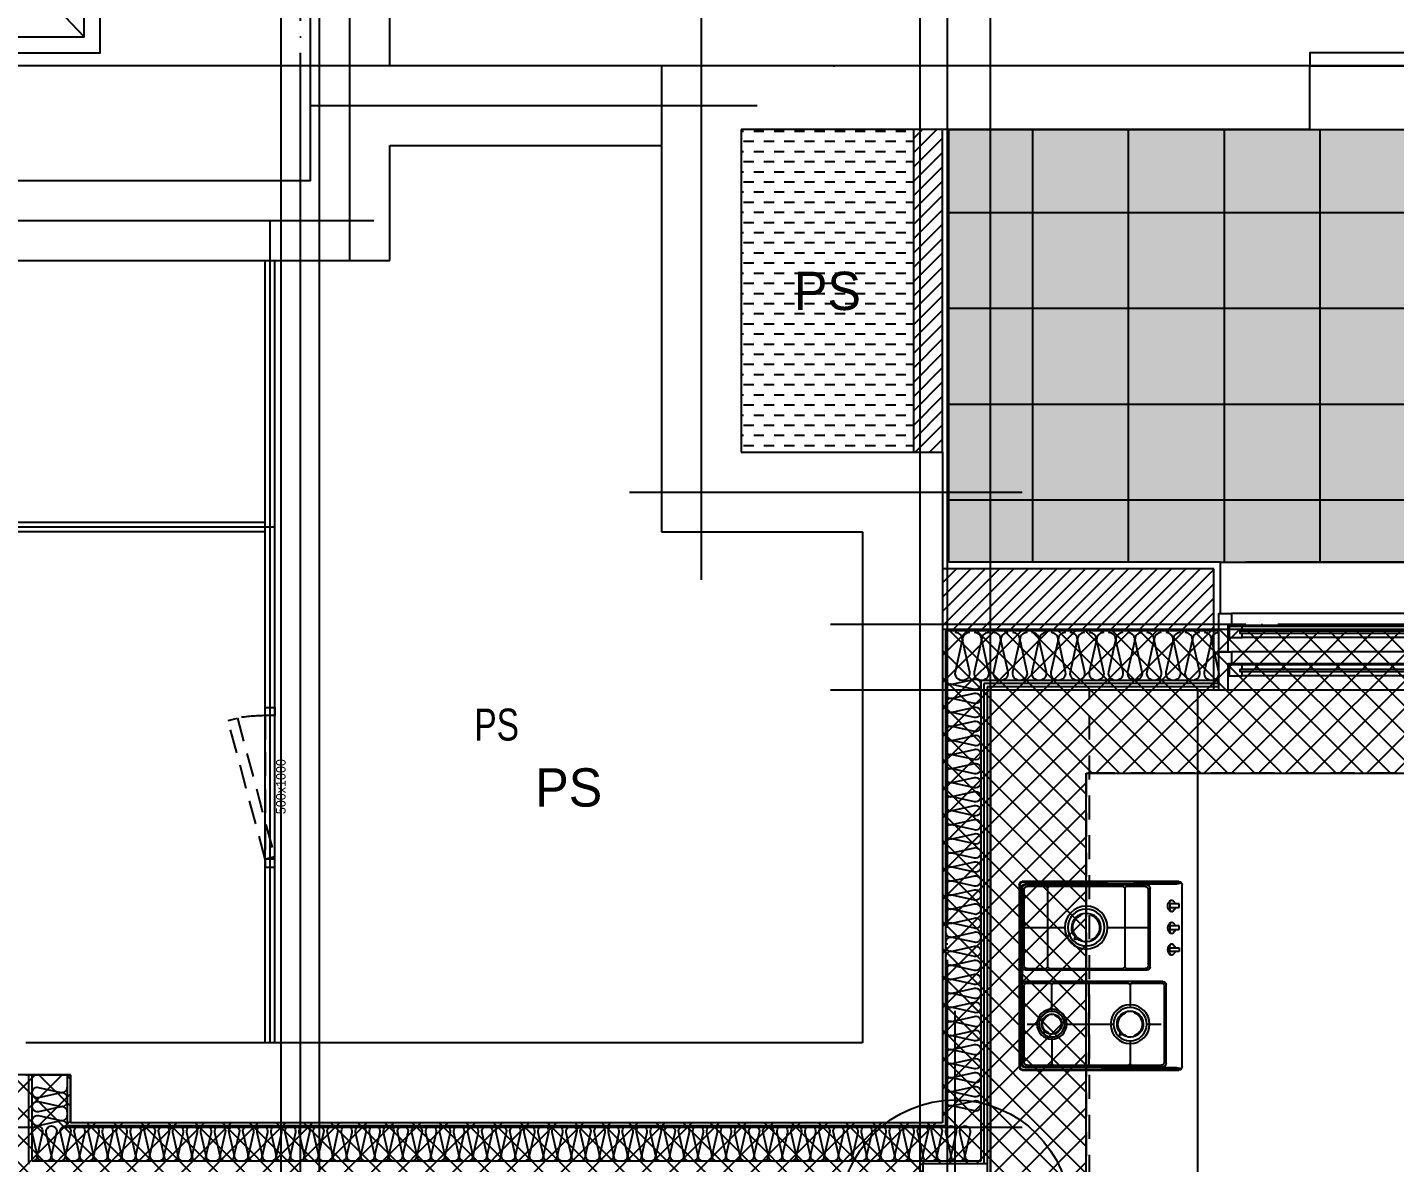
# Model space of a CAD drawing. Header units: millimetres. Extents: x -24416 to 92204, y -190080 to 23760.
# Drawn here: x 8553 to 12833, y -35075 to -31520 of the extents above; entities that cross this region are included whole.
import ezdxf
from ezdxf.enums import TextEntityAlignment as Align
from ezdxf.xclip import XClip

# ---------------------------------------------------------------- set-up
doc = ezdxf.new("R2010")
doc.units = ezdxf.units.MM
doc.header["$LTSCALE"] = 50
doc.header["$XCLIPFRAME"] = 0
for name, pattern in [('AUDIT_D_220706163347-0', [0]), ('CEN', [62, 60, -1, 0, -1]), ('HID', [2.5, 1.5, -1]), ('xr-101_102동-2F$0$HID', [2.3, 1.5, -0.8])]:
    doc.linetypes.add(name, pattern=pattern)
doc.layers.get('defpoints').update_dxf_attribs({"color": 139})
for name, color, linetype in [('A-SOL252', 252, 'Continuous'), ('A-STEEL', 4, 'Continuous'), ('A_HAT', 8, 'Continuous'), ('AA-XXXX-TEXT#LEV', 3, 'Continuous'), ('AA-단열-바닥-욕실', 30, 'Continuous'), ('ARDM', 7, 'Continuous'), ('CEN_CON', 1, 'CEN'), ('CEN_WALL', 12, 'CEN'), ('CONC', 2, 'Continuous'), ('dan1', 7, 'HID'), ('ELE3_CON', 7, 'Continuous'), ('ELE4', 4, 'Continuous'), ('ELEV-ER', 4, 'Continuous'), ('ETC', 6, 'Continuous'), ('F-FUR-설치', 6, 'Continuous'), ('FIN', 6, 'Continuous'), ('FUR', 4, 'Continuous'), ('HAT', 9, 'Continuous'), ('INS', 252, 'Continuous'), ('ROM', 7, 'AUDIT_D_220706163347-0'), ('WAL', 3, 'Continuous'), ('WAL_DRY', 7, 'Continuous'), ('WIN', 4, 'Continuous'), ('X - 단위세대$0$ETC', 6, 'Continuous'), ('xr-101_102동-2F$0$AA-DWXM-DOOR(PS점검구)', 4, 'xr-101_102동-2F$0$HID'), ('바닥타일', 8, 'Continuous'), ('실명박스', 7, 'AUDIT_D_220706163347-0')]:
    doc.layers.add(name, color=color, linetype=linetype)
for name, color, linetype, plot in [('AA-CEN', 1, 'CEN', False), ('AA-XXXX-MC', 153, 'AUDIT_D_220706163347-0', False), ('Def-PrintX', 147, 'Continuous', False), ('Defpoint', 135, 'Continuous', False), ('MC', 135, 'Continuous', False), ('xr-101_102동-2F$0$DEFPOINT', 231, 'Continuous', False)]:
    doc.layers.add(name, color=color, linetype=linetype, plot=plot)
doc.styles.add('HAUD01', font='Dotum.ttf')
doc.styles.add('HAUD02', font='Dotum.ttf', dxfattribs={"width": 0.8})
doc.styles.add('xr-101_102동-2F$0$HAUD01', font='Dotum.ttf')
doc.styles.add('맑은고딕', font='malgun.ttf', dxfattribs={"width": 0.9})

# ---------------------------------------------------------------- blocks, each defined once
blk = doc.blocks.new('ELE_17(비진입)')
at = {"layer": 'CONC', "extrusion": (0, 0, -1)}
for p, q in [((-570, -991.6), (-570, -1041.6)), ((570, -991.6), (570, -1041.6))]:
    blk.add_line(p, q, dxfattribs=at)
at = {"layer": 'defpoints'}
blk.add_lwpolyline([(-1350, 1558.4), (1350, 1558.4), (1350, -991.6), (-1350, -991.6)], close=True, dxfattribs=at)
at = {"layer": 'ELEV-ER', "color": 1, "extrusion": (0, 0, -1)}
for p, q in [((0, 1229.9), (0, -1227.1)), ((700, 1038.6), (-700, 1038.5)), ((-1150, 0), (1150, 0))]:
    blk.add_line(p, q, dxfattribs=at)
at = {"layer": 'ELEV-ER', "extrusion": (0, 0, -1)}
for p, q in [((-500, 1113.5), (500, 1113.6)), ((-500, 963.5), (-500, 1113.5)), ((500, 1113.6), (500, 963.6)), ((-550, 1013.5), (-550, 1063.5)), ((-550, 1013.5), (-550, 1063.5)), ((-475, 1063.5), (-525, 1063.5)), ((-525, 1063.5), (-525, 1013.5)), ((-475, 1063.5), (-525, 1063.5)), ((-525, 1063.5), (-525, 1013.5)), ((-475, 1013.5), (-475, 1063.5)), ((-475, 1013.5), (-475, 1063.5)), ((475, 1013.6), (475, 1063.6)), ((475, 1063.6), (525, 1063.6)), ((525, 1063.6), (525, 1013.6)), ((550, 1013.6), (550, 1063.6)), ((-525, 1013.5), (-475, 1013.5)), ((-525, 1013.5), (-475, 1013.5)), ((525, 1013.6), (475, 1013.6)), ((500, 963.6), (-500, 963.5)), ((-950, -898.6), (900, 851.4)), ((950, -898.6), (-900, 851.4)), ((-1105, 50), (-1105, -50)), ((-1005, 50), (-1005, -50)), ((1005, 50), (1005, -50)), ((1105, 50), (1105, -50)), ((-560, -818.7), (-560, -698.7)), ((-500, -698.7), (-500, -818.7)), ((500, -818.6), (500, -698.6)), ((560, -698.6), (560, -818.6)), ((-560.1, -818.6), (-500.1, -818.6)), ((-500, -818.7), (-560, -818.7)), ((560, -818.6), (500, -818.6)), ((-570, -991.6), (-545, -991.6)), ((-515, -991.6), (515, -991.6)), ((545, -991.6), (570, -991.6)), ((-570, -1041.6), (-555, -1041.6)), ((-515, -1041.6), (515, -1041.6)), ((555, -1041.6), (570, -1041.6))]:
    blk.add_line(p, q, dxfattribs=at)
for points in [[(950, 901.4), (950, -898.6), (-950, -898.6), (-950, 901.4)], [(542, -994.6), (518, -994.6), (518, -1038.6), (542, -1038.6), (542, -1026.6), (545, -1026.6), (545, -1041.6), (515, -1041.6), (515, -991.6), (545, -991.6), (545, -1006.6), (542, -1006.6)], [(-542, -994.6), (-518, -994.6), (-518, -1038.6), (-542, -1038.6), (-542, -1026.6), (-545, -1026.6), (-545, -1041.6), (-515, -1041.6), (-515, -991.6), (-545, -991.6), (-545, -1006.6), (-542, -1006.6)]]:
    blk.add_lwpolyline(points, close=True, dxfattribs=at)
blk.add_lwpolyline([(-500, -698.6), (-900, -698.6), (-900, 851.4), (900, 851.4), (900, -698.6), (500, -698.7)], dxfattribs=at)
at = {"layer": 'ELEV-ER'}
for points in [[(-550, -875.7), (550, -875.7), (550, -835.7), (-550, -835.7)], [(-550, -960.7), (550, -960.7), (550, -920.7), (-550, -920.7)], [(-555, -1041.6), (-545, -1041.6), (-545, -1031.6), (-555, -1031.6)], [(555, -1041.6), (545, -1041.6), (545, -1031.6), (555, -1031.6)]]:
    blk.add_lwpolyline(points, close=True, dxfattribs=at)
at = {"layer": 'defpoints', "extrusion": (0, 0, -1), "style": '맑은고딕', "text_generation_flag": 2, "width": 0.6}
blk.add_text('ELEV-18인승', height=150, dxfattribs=at).set_placement((0, 801.3), align=Align.TOP_CENTER)
blk = doc.blocks.new('A$C38A1636F')
at = {"layer": 'xr-101_102동-2F$0$AA-DWXM-DOOR(PS점검구)'}
for p, q in [((225, 0), (-225, 0)), ((-225, -30), (225, -30))]:
    blk.add_line(p, q, dxfattribs=at)
for points in [[(-250, 0), (-225, 0), (-225, -30), (-250, -30)], [(250, 0), (225, 0), (225, -30), (250, -30)], [(-209.7, -146.5), (-217.4, -117.5), (217.2, -1), (225, -30)]]:
    blk.add_lwpolyline(points, close=True, dxfattribs=at)
blk.add_arc((385.2, -21.3), 610.2, 180.8182, 189.0705, dxfattribs=at)
at = {"layer": 'xr-101_102동-2F$0$DEFPOINT', "style": 'xr-101_102동-2F$0$HAUD01'}
blk.add_text('500x1000', height=30, rotation=180, dxfattribs=at).set_placement((-2.5, 18.6), align=Align.MIDDLE_CENTER)
blk = doc.blocks.new('CO-101-MF', base_point=(132164.9, -37223.7))
at = {"layer": 'A-STEEL'}
for p, q in [((143744.9, -13643.7), (141294.9, -13643.7)), ((143744.9, -13673.7), (141294.9, -13673.7)), ((142114.9, -13673.7), (142114.9, -16303.7)), ((142144.9, -13673.7), (142144.9, -16333.7))]:
    blk.add_line(p, q, dxfattribs=at)
at = {"layer": 'CEN_CON'}
for p, q in [((140809.9, -13533.7), (140809.9, -12133.7)), ((141169.9, -16333.7), (141169.9, -13283.7)), ((141294.9, -13408.7), (138094.9, -13408.7)), ((142129.9, -13643.7), (142129.9, -16333.7)), ((143744.9, -13658.7), (141169.9, -13658.7))]:
    blk.add_line(p, q, dxfattribs=at)
at = {"layer": 'CONC', "color": 2}
for p, q in [((140684.9, -12433.7), (140684.9, -13283.7)), ((140934.9, -13283.7), (140934.9, -12433.7)), ((140684.9, -13283.7), (138094.9, -13283.7)), ((141294.9, -13283.7), (140934.9, -13283.7)), ((141294.9, -16333.7), (141294.9, -13283.7)), ((138344.9, -13533.7), (141044.9, -13533.7)), ((141044.9, -13533.7), (141044.9, -16083.7))]:
    blk.add_line(p, q, dxfattribs=at)
blk.add_blockref('ELE_17(비진입)', (139694.9, -15092.1))
at = {"layer": 'AA-XXXX-TEXT#LEV'}
blk.add_blockref('A$C38A1636F', (142944.9, -13643.7), dxfattribs=at)
at = {"layer": 'Def-PrintX', "style": 'HAUD02', "width": 0.8}
blk.add_text('PS', height=100, rotation=90, dxfattribs=at).set_placement((142798.1, -13019.1))
blk = doc.blocks.new('WIN_이중창_1500')
at = {"layer": 'Defpoint'}
for p, q in [((-15, 240), (-15, 0)), ((1485, 240), (1485, 0))]:
    blk.add_line(p, q, dxfattribs=at)
at = {"layer": 'WIN'}
blk.add_line((735, -100), (735, 340), dxfattribs=at)
at = {"layer": 'WIN', "color": 8}
for p, q in [((1442, 240), (28, 240)), ((1397, 237), (755, 237)), ((715, 196), (73, 196)), ((1397, 202), (755, 202)), ((1430, 158), (40, 158)), ((715, 161), (73, 161)), ((1430, 120), (40, 120)), ((1397, 117), (755, 117)), ((715, 76), (73, 76)), ((1397, 82), (755, 82)), ((1430, 38), (40, 38)), ((1430, 0), (40, 0)), ((715, 41), (73, 41))]:
    blk.add_line(p, q, dxfattribs=at)
at = {"layer": 'WIN'}
for points in [[(40, 158), (28, 158), (28, 240), (0, 240), (0, 120), (40, 120), (40, 158)], [(755, 216.5), (755, 202), (715, 202), (715, 237), (755, 237), (755, 222.5)], [(1404, 222.5), (1404, 216.5), (748, 216.5), (748, 222.5), (1404, 222.5)], [(1397, 216.5), (1397, 202), (1437, 202), (1437, 237), (1397, 237), (1397, 222.5)], [(1430, 158), (1442, 158), (1442, 240), (1470, 240), (1470, 120), (1430, 120), (1430, 158)], [(73, 175.5), (73, 161), (33, 161), (33, 196), (73, 196), (73, 181.5)], [(722, 181.5), (722, 175.5), (66, 175.5), (66, 181.5), (722, 181.5)], [(715, 175.5), (715, 161), (755, 161), (755, 196), (715, 196), (715, 181.5)], [(40, 38), (28, 38), (28, 120), (0, 120), (0, 0), (40, 0), (40, 38)], [(755, 96.5), (755, 82), (715, 82), (715, 117), (755, 117), (755, 102.5)], [(1404, 102.5), (1404, 96.5), (748, 96.5), (748, 102.5), (1404, 102.5)], [(1397, 96.5), (1397, 82), (1437, 82), (1437, 117), (1397, 117), (1397, 102.5)], [(1430, 38), (1442, 38), (1442, 120), (1470, 120), (1470, 0), (1430, 0), (1430, 38)], [(73, 55.5), (73, 41), (33, 41), (33, 76), (73, 76), (73, 61.5)], [(722, 61.5), (722, 55.5), (66, 55.5), (66, 61.5), (722, 61.5)], [(715, 55.5), (715, 41), (755, 41), (755, 76), (715, 76), (715, 61.5)]]:
    blk.add_lwpolyline(points, dxfattribs=at)
blk = doc.blocks.new('insul1')
blk.add_lwpolyline([(0, 0, 0.480617), (0.146, 0.183), (0.004, 0.817, -1.249969), (0.296, 0.817), (0.154, 0.183, 0.480617), (0.3, 0, 0.480617)], format="xyb")
blk = doc.blocks.new('쿡탑')
at = {"layer": 'FUR'}
for p, q in [((460721, 189595.4), (461291, 189595.4)), ((460711, 189095.4), (460711, 189585.4)), ((460712, 189582.4), (460712, 189318.9)), ((460719, 189103.9), (460719, 189577.4)), ((460721, 189195.4), (460721, 189575.4)), ((460722, 189592.4), (461290, 189592.4)), ((460726, 189267.1), (460726, 189570.4)), ((460729, 189587.4), (461283, 189587.4)), ((460731, 189585.4), (461281, 189585.4)), ((460736, 189580.4), (460973.5, 189580.4)), ((460854.8, 189580.4), (460854.8, 189452.6)), ((460983.5, 189570.4), (460983.5, 189508.6)), ((460988.5, 189195.4), (460988.5, 189575.4)), ((461023.5, 189145.4), (461023.5, 189575.4)), ((461028.5, 189570.4), (461028.5, 189495.4)), ((461038.5, 189580.4), (461276, 189580.4)), ((461157.3, 189570.4), (461157.3, 189532.9)), ((461286, 189570.4), (461286, 189150.4)), ((461291, 189575.4), (461291, 189145.4)), ((461293, 189577.4), (461293, 189103.9)), ((461300, 189582.4), (461300, 189338.9)), ((461301, 189585.4), (461301, 189095.4)), ((460728, 189508.6), (460726, 189508.6)), ((460981.6, 189508.6), (460983.5, 189508.6)), ((460728, 189503.6), (460726, 189503.6)), ((460730.3, 189506.1), (460979.2, 189506.1)), ((460981.6, 189503.6), (460983.5, 189503.6)), ((460983.5, 189503.6), (460983.5, 189267.1)), ((461030.5, 189495.4), (461028.5, 189495.4)), ((461028.5, 189490.4), (461028.5, 189250.4)), ((461030.5, 189490.4), (461028.5, 189490.4)), ((461117.2, 189492.9), (461032.9, 189492.9)), ((461197.3, 189492.9), (461281.7, 189492.9)), ((461284.1, 189495.4), (461286, 189495.4)), ((461284.1, 189490.4), (461286, 189490.4)), ((461157.3, 189452.8), (461157.3, 189300.1)), ((460726, 189385.4), (460787.6, 189385.4)), ((460922, 189385.4), (460983.5, 189385.4)), ((461286, 189376.5), (461028.5, 189376.5)), ((461298, 189156.9), (461300, 189338.9)), ((460714, 189156.9), (460712, 189318.9)), ((460854.8, 189318.1), (460854.8, 189190.4)), ((460728, 189267.1), (460726, 189267.1)), ((460726, 189200.4), (460726, 189262.1)), ((460728, 189262.1), (460726, 189262.1)), ((460730.3, 189264.6), (460979.2, 189264.6)), ((460981.6, 189267.1), (460983.5, 189267.1)), ((460981.6, 189262.1), (460983.5, 189262.1)), ((460983.5, 189262.1), (460983.5, 189200.4)), ((461030.5, 189250.4), (461028.5, 189250.4)), ((461284.1, 189250.4), (461286, 189250.4)), ((461028.5, 189245.4), (461028.5, 189150.4)), ((461030.5, 189245.4), (461028.5, 189245.4)), ((461032.8, 189247.9), (461105, 189247.9)), ((461209.6, 189247.9), (461281.7, 189247.9)), ((461284.1, 189245.4), (461286, 189245.4)), ((460978.5, 189185.4), (460731, 189185.4)), ((460973.5, 189190.4), (460736, 189190.4)), ((461157.3, 189195.6), (461157.3, 189150.4)), ((460714, 189156.9), (460714, 189095.4)), ((460780.9, 189123.2), (460792.2, 189123.2)), ((460780.9, 189094.2), (460780.9, 189123.2)), ((460780.9, 189123.2), (460792.2, 189123.2)), ((460780.9, 189094.2), (460780.9, 189123.2)), ((460792.2, 189123.2), (460792.2, 189094.2)), ((460792.2, 189123.2), (460792.2, 189094.2)), ((460849.9, 189123.1), (460861.2, 189123.1)), ((460849.9, 189094.2), (460849.9, 189123.1)), ((460849.9, 189123.1), (460861.2, 189123.1)), ((460849.9, 189094.2), (460849.9, 189123.1)), ((460849.9, 189123.1), (460861.2, 189123.1)), ((460849.9, 189094.2), (460849.9, 189123.1)), ((460849.9, 189123.1), (460861.2, 189123.1)), ((460849.9, 189094.2), (460849.9, 189123.1)), ((460849.9, 189123.1), (460861.2, 189123.1)), ((460849.9, 189094.2), (460849.9, 189123.1)), ((460849.9, 189123.1), (460861.2, 189123.1)), ((460849.9, 189094.2), (460849.9, 189123.1)), ((460849.9, 189123.1), (460861.2, 189123.1)), ((460849.9, 189094.2), (460849.9, 189123.1)), ((460849.9, 189123.1), (460861.2, 189123.1)), ((460849.9, 189094.2), (460849.9, 189123.1)), ((460861.2, 189123.1), (460861.2, 189094.2)), ((460861.2, 189123.1), (460861.2, 189094.2)), ((460861.2, 189123.1), (460861.2, 189094.2)), ((460861.2, 189123.1), (460861.2, 189094.2)), ((460861.2, 189123.1), (460861.2, 189094.2)), ((460861.2, 189123.1), (460861.2, 189094.2)), ((460861.2, 189123.1), (460861.2, 189094.2)), ((460861.2, 189123.1), (460861.2, 189094.2)), ((460929.7, 189123.1), (460918.4, 189123.1)), ((460918.4, 189123.1), (460918.4, 189094.2)), ((460929.7, 189123.1), (460918.4, 189123.1)), ((460918.4, 189123.1), (460918.4, 189094.2)), ((460929.7, 189123.1), (460918.4, 189123.1)), ((460918.4, 189123.1), (460918.4, 189094.2)), ((460929.7, 189123.1), (460918.4, 189123.1)), ((460918.4, 189123.1), (460918.4, 189094.2)), ((460929.7, 189123.1), (460918.4, 189123.1)), ((460918.4, 189123.1), (460918.4, 189094.2)), ((460929.7, 189123.1), (460918.4, 189123.1)), ((460918.4, 189123.1), (460918.4, 189094.2)), ((460929.7, 189123.1), (460918.4, 189123.1)), ((460918.4, 189123.1), (460918.4, 189094.2)), ((460929.7, 189123.1), (460918.4, 189123.1)), ((460918.4, 189123.1), (460918.4, 189094.2)), ((460929.7, 189094.2), (460929.7, 189123.1)), ((460929.7, 189094.2), (460929.7, 189123.1)), ((460929.7, 189094.2), (460929.7, 189123.1)), ((460929.7, 189094.2), (460929.7, 189123.1)), ((460929.7, 189094.2), (460929.7, 189123.1)), ((460929.7, 189094.2), (460929.7, 189123.1)), ((460929.7, 189094.2), (460929.7, 189123.1)), ((460929.7, 189094.2), (460929.7, 189123.1)), ((461281, 189135.4), (461033.5, 189135.4)), ((461276, 189140.4), (461038.5, 189140.4)), ((461298, 189156.9), (461298, 189095.4)), ((461291, 189085.4), (460721, 189085.4)), ((460770.5, 189113.9), (460780.7, 189104.7)), ((460770.5, 189113.9), (460780.7, 189104.7)), ((460792.2, 189094.2), (460780.9, 189094.2)), ((460792.2, 189094.2), (460780.9, 189094.2)), ((460803.4, 189113.7), (460792.2, 189104.5)), ((460803.4, 189113.7), (460792.2, 189104.5)), ((460839.4, 189113.9), (460849.6, 189104.7)), ((460839.4, 189113.9), (460849.6, 189104.7)), ((460839.4, 189113.9), (460849.6, 189104.7)), ((460839.4, 189113.9), (460849.6, 189104.7)), ((460839.4, 189113.9), (460849.6, 189104.7)), ((460839.4, 189113.9), (460849.6, 189104.7)), ((460839.4, 189113.9), (460849.6, 189104.7)), ((460839.4, 189113.9), (460849.6, 189104.7)), ((460861.2, 189094.2), (460849.9, 189094.2)), ((460861.2, 189094.2), (460849.9, 189094.2)), ((460861.2, 189094.2), (460849.9, 189094.2)), ((460861.2, 189094.2), (460849.9, 189094.2)), ((460861.2, 189094.2), (460849.9, 189094.2)), ((460861.2, 189094.2), (460849.9, 189094.2)), ((460861.2, 189094.2), (460849.9, 189094.2)), ((460861.2, 189094.2), (460849.9, 189094.2)), ((460872.3, 189113.7), (460861.1, 189104.5)), ((460872.3, 189113.7), (460861.1, 189104.5)), ((460872.3, 189113.7), (460861.1, 189104.5)), ((460872.3, 189113.7), (460861.1, 189104.5)), ((460872.3, 189113.7), (460861.1, 189104.5)), ((460872.3, 189113.7), (460861.1, 189104.5)), ((460872.3, 189113.7), (460861.1, 189104.5)), ((460872.3, 189113.7), (460861.1, 189104.5)), ((460907.3, 189113.7), (460918.4, 189104.5)), ((460907.3, 189113.7), (460918.4, 189104.5)), ((460907.3, 189113.7), (460918.4, 189104.5)), ((460907.3, 189113.7), (460918.4, 189104.5)), ((460907.3, 189113.7), (460918.4, 189104.5)), ((460907.3, 189113.7), (460918.4, 189104.5)), ((460907.3, 189113.7), (460918.4, 189104.5)), ((460907.3, 189113.7), (460918.4, 189104.5)), ((460918.4, 189094.2), (460929.7, 189094.2)), ((460918.4, 189094.2), (460929.7, 189094.2)), ((460918.4, 189094.2), (460929.7, 189094.2)), ((460918.4, 189094.2), (460929.7, 189094.2)), ((460918.4, 189094.2), (460929.7, 189094.2)), ((460918.4, 189094.2), (460929.7, 189094.2)), ((460918.4, 189094.2), (460929.7, 189094.2)), ((460918.4, 189094.2), (460929.7, 189094.2)), ((460940.2, 189113.9), (460930, 189104.7)), ((460940.2, 189113.9), (460930, 189104.7)), ((460940.2, 189113.9), (460930, 189104.7)), ((460940.2, 189113.9), (460930, 189104.7)), ((460940.2, 189113.9), (460930, 189104.7)), ((460940.2, 189113.9), (460930, 189104.7)), ((460940.2, 189113.9), (460930, 189104.7)), ((460940.2, 189113.9), (460930, 189104.7))]:
    blk.add_line(p, q, dxfattribs=at)
for centre, radius in [((461157.3, 189492.9), 46.7), ((461157.3, 189492.9), 40), ((460854.8, 189385.4), 67.2), ((460854.8, 189385.4), 57.7), ((461157.3, 189247.9), 60.9), ((461157.3, 189247.9), 52.3)]:
    blk.add_circle(centre, radius, dxfattribs=at)
for centre, radius, start, end in [((460721, 189585.4), 10, 90, 180), ((461291, 189585.4), 10, 0, 90), ((460722, 189582.4), 10, 90, 180), ((460729, 189577.4), 10, 90, 180), ((460731, 189575.4), 10, 90, 180), ((460736, 189570.4), 10, 90, 180), ((460973.5, 189570.4), 10, 0, 90), ((460978.5, 189575.4), 10, 0, 90), ((461033.5, 189575.4), 10, 90, 180), ((461038.5, 189570.4), 10, 90, 180), ((461276, 189570.4), 10, 0, 90), ((461281, 189575.4), 10, 0, 90), ((461283, 189577.4), 10, 0, 90), ((461290, 189582.4), 10, 0, 90), ((460727.8, 189506.1), 2.51, 274.2415, 85.7585), ((460981.7, 189506.1), 2.51, 94.2415, 265.7585), ((461157.3, 189492.9), 31.4, 46.3378, 40.7194), ((461157.3, 189492.9), 29.2, 21.5687, 157.2181), ((461030.3, 189492.9), 2.51, 274.2415, 85.7585), ((461156.1, 189435.2), 55.6, 120.4999, 120.9395), ((461157.9, 189550.4), 55.6, 237.2301, 237.6615), ((461128.7, 189481.7), 1.53, 21.2578, 120.4999), ((461129, 189504.7), 1.53, 237.6615, 337.2181), ((461157.3, 189492.9), 29.2, 201.2578, 336.4054), ((461185.4, 189480.6), 1.53, 57.1633, 156.4054), ((461185.8, 189504.1), 1.53, 201.5687, 301.1252), ((461156.1, 189435.2), 55.6, 56.7238, 57.1633), ((461157.9, 189550.4), 55.6, 301.1252, 301.5566), ((461284.2, 189492.9), 2.51, 94.2415, 265.7585), ((460854.8, 189385.4), 45.2, 46.3378, 40.7194), ((460854.8, 189385.4), 42, 21.5687, 157.2181), ((460855.7, 189468.2), 80, 237.2301, 237.6615), ((460814, 189402.5), 2.21, 237.6615, 337.2181), ((460895.9, 189401.6), 2.21, 201.5687, 301.1252), ((460855.7, 189468.2), 80, 301.1252, 301.5566), ((460853.1, 189302.3), 80, 120.4999, 120.9395), ((460813.6, 189369.3), 2.21, 21.2578, 120.4999), ((460854.8, 189385.4), 42, 201.2578, 336.4054), ((460895.3, 189367.7), 2.21, 57.1633, 156.4054), ((460853.1, 189302.3), 80, 56.7238, 57.1633), ((460727.8, 189264.6), 2.51, 274.2415, 85.7585), ((460981.7, 189264.6), 2.51, 94.2415, 265.7585), ((461030.3, 189247.9), 2.51, 274.2415, 85.7585), ((461157.3, 189247.9), 41, 46.3378, 40.7194), ((461158.1, 189323), 72.6, 237.2301, 237.6615), ((461120.3, 189263.4), 2, 237.6615, 337.2181), ((461157.3, 189247.9), 38.1, 21.5687, 157.2181), ((461194.5, 189262.6), 2, 201.5687, 301.1252), ((461158.1, 189323), 72.6, 301.1252, 301.5566), ((461284.2, 189247.9), 2.51, 94.2415, 265.7585), ((461155.7, 189172.5), 72.6, 120.4999, 120.9395), ((461119.9, 189233.3), 2, 21.2578, 120.4999), ((461157.3, 189247.9), 38.1, 201.2578, 336.4054), ((461194, 189231.8), 2, 57.1633, 156.4054), ((461155.7, 189172.5), 72.6, 56.7238, 57.1633), ((460731, 189195.4), 10, 180, 270), ((460736, 189200.4), 10, 180, 270), ((460973.5, 189200.4), 10, 270, 0), ((460978.5, 189195.4), 10, 270, 0), ((460776.4, 189115.1), 8.47, 57.3013, 148.1768), ((460776.4, 189115.1), 8.47, 57.3013, 148.1768), ((460787, 189109.6), 20.4, 31.2565, 148.5357), ((460787, 189109.6), 20.4, 31.2565, 148.5357), ((460796.9, 189113.5), 9.86, 34.7229, 117.6077), ((460796.9, 189113.5), 9.86, 34.7229, 117.6077), ((460845.3, 189115), 8.47, 57.3013, 148.1768), ((460845.3, 189115), 8.47, 57.3013, 148.1768), ((460845.3, 189115), 8.47, 57.3013, 148.1768), ((460845.3, 189115), 8.47, 57.3013, 148.1768), ((460845.3, 189115), 8.47, 57.3013, 148.1768), ((460845.3, 189115), 8.47, 57.3013, 148.1768), ((460845.3, 189115), 8.47, 57.3013, 148.1768), ((460845.3, 189115), 8.47, 57.3013, 148.1768), ((460855.9, 189109.5), 20.4, 31.2565, 148.5357), ((460855.9, 189109.5), 20.4, 31.2565, 148.5357), ((460855.9, 189109.5), 20.4, 31.2565, 148.5357), ((460855.9, 189109.5), 20.4, 31.2565, 148.5357), ((460855.9, 189109.5), 20.4, 31.2565, 148.5357), ((460855.9, 189109.5), 20.4, 31.2565, 148.5357), ((460855.9, 189109.5), 20.4, 31.2565, 148.5357), ((460855.9, 189109.5), 20.4, 31.2565, 148.5357), ((460865.8, 189113.4), 9.86, 34.7229, 117.6077), ((460865.8, 189113.4), 9.86, 34.7229, 117.6077), ((460865.8, 189113.4), 9.86, 34.7229, 117.6077), ((460865.8, 189113.4), 9.86, 34.7229, 117.6077), ((460865.8, 189113.4), 9.86, 34.7229, 117.6077), ((460865.8, 189113.4), 9.86, 34.7229, 117.6077), ((460865.8, 189113.4), 9.86, 34.7229, 117.6077), ((460865.8, 189113.4), 9.86, 34.7229, 117.6077), ((460913.8, 189113.4), 9.86, 62.3923, 145.2771), ((460913.8, 189113.4), 9.86, 62.3923, 145.2771), ((460913.8, 189113.4), 9.86, 62.3923, 145.2771), ((460913.8, 189113.4), 9.86, 62.3923, 145.2771), ((460913.8, 189113.4), 9.86, 62.3923, 145.2771), ((460913.8, 189113.4), 9.86, 62.3923, 145.2771), ((460913.8, 189113.4), 9.86, 62.3923, 145.2771), ((460913.8, 189113.4), 9.86, 62.3923, 145.2771), ((460923.6, 189109.5), 20.4, 31.4643, 148.7435), ((460923.6, 189109.5), 20.4, 31.4643, 148.7435), ((460923.6, 189109.5), 20.4, 31.4643, 148.7435), ((460923.6, 189109.5), 20.4, 31.4643, 148.7435), ((460923.6, 189109.5), 20.4, 31.4643, 148.7435), ((460923.6, 189109.5), 20.4, 31.4643, 148.7435), ((460923.6, 189109.5), 20.4, 31.4643, 148.7435), ((460923.6, 189109.5), 20.4, 31.4643, 148.7435), ((460934.2, 189115), 8.47, 31.8232, 122.6987), ((460934.2, 189115), 8.47, 31.8232, 122.6987), ((460934.2, 189115), 8.47, 31.8232, 122.6987), ((460934.2, 189115), 8.47, 31.8232, 122.6987), ((460934.2, 189115), 8.47, 31.8232, 122.6987), ((460934.2, 189115), 8.47, 31.8232, 122.6987), ((460934.2, 189115), 8.47, 31.8232, 122.6987), ((460934.2, 189115), 8.47, 31.8232, 122.6987), ((461033.5, 189145.4), 10, 180, 270), ((461038.5, 189150.4), 10, 180, 270), ((461276, 189150.4), 10, 270, 0), ((461281, 189145.4), 10, 270, 0), ((460721, 189095.4), 10, 180, 270), ((460708.5, 189096.9), 5.72, 302.473, 344.4523), ((460658.6, 189105.8), 60.4, 341.5721, 1.816), ((460773.8, 189117.6), 5, 148.5357, 228.0471), ((460773.8, 189117.6), 5, 148.5357, 228.0471), ((460800.2, 189117.6), 5, 309.4595, 31.2565), ((460800.2, 189117.6), 5, 309.4595, 31.2565), ((460842.8, 189117.6), 5, 148.5357, 228.0471), ((460842.8, 189117.6), 5, 148.5357, 228.0471), ((460842.8, 189117.6), 5, 148.5357, 228.0471), ((460842.8, 189117.6), 5, 148.5357, 228.0471), ((460842.8, 189117.6), 5, 148.5357, 228.0471), ((460842.8, 189117.6), 5, 148.5357, 228.0471), ((460842.8, 189117.6), 5, 148.5357, 228.0471), ((460842.8, 189117.6), 5, 148.5357, 228.0471), ((460869.1, 189117.5), 5, 309.4595, 31.2565), ((460869.1, 189117.5), 5, 309.4595, 31.2565), ((460869.1, 189117.5), 5, 309.4595, 31.2565), ((460869.1, 189117.5), 5, 309.4595, 31.2565), ((460869.1, 189117.5), 5, 309.4595, 31.2565), ((460869.1, 189117.5), 5, 309.4595, 31.2565), ((460869.1, 189117.5), 5, 309.4595, 31.2565), ((460869.1, 189117.5), 5, 309.4595, 31.2565), ((460910.5, 189117.5), 5, 148.7435, 230.5405), ((460910.5, 189117.5), 5, 148.7435, 230.5405), ((460910.5, 189117.5), 5, 148.7435, 230.5405), ((460910.5, 189117.5), 5, 148.7435, 230.5405), ((460910.5, 189117.5), 5, 148.7435, 230.5405), ((460910.5, 189117.5), 5, 148.7435, 230.5405), ((460910.5, 189117.5), 5, 148.7435, 230.5405), ((460910.5, 189117.5), 5, 148.7435, 230.5405), ((460936.8, 189117.6), 5, 311.9529, 31.4643), ((460936.8, 189117.6), 5, 311.9529, 31.4643), ((460936.8, 189117.6), 5, 311.9529, 31.4643), ((460936.8, 189117.6), 5, 311.9529, 31.4643), ((460936.8, 189117.6), 5, 311.9529, 31.4643), ((460936.8, 189117.6), 5, 311.9529, 31.4643), ((460936.8, 189117.6), 5, 311.9529, 31.4643), ((460936.8, 189117.6), 5, 311.9529, 31.4643), ((461291, 189095.4), 10, 270, 0), ((461353.4, 189105.8), 60.4, 178.184, 198.4279), ((461303.5, 189096.9), 5.72, 195.5477, 237.527)]:
    blk.add_arc(centre, radius, start, end, dxfattribs=at)
at = {"layer": 'FUR', "extrusion": (0, 0, -1)}
for centre, major_axis in [((461180.8, 189516), (0, -2.7)), ((460888.6, 189418.7), (0, -3.88)), ((461187.9, 189278.1), (0, -3.52))]:
    blk.add_ellipse(centre, major_axis=major_axis, ratio=0.678938, start_param=1.412183, end_param=6.112097, dxfattribs=at)
blk = doc.blocks.new('U-84A(기본)', base_point=(206477.1, -21253.3))
at = {"layer": 'A-SOL252'}
h = blk.add_hatch(dxfattribs=at)
h.set_pattern_fill('DASH', color=256, scale=10, style=0)
h.paths.add_polyline_path([(212712.1, -11118.3), (212172.1, -11118.3), (212172.1, -12128.3), (212712.1, -12128.3)])
at = {"layer": 'A_HAT'}
h = blk.add_hatch(dxfattribs=at)
h.set_pattern_fill('ANSI31', color=256, scale=10, style=0)
h.paths.add_polyline_path([(212802.1, -11118.3), (212712.1, -11118.3), (212712.1, -12128.3), (212802.1, -12128.3)])
h = blk.add_hatch(dxfattribs=at)
h.set_pattern_fill('ANSI31', color=256, scale=10, style=0)
h.paths.add_polyline_path([(213652.1, -12493.3), (212802.1, -12493.3), (212802.1, -12683.3), (213652.1, -12683.3)])
at = {"layer": '바닥타일'}
h = blk.add_hatch(dxfattribs=at)
h.set_pattern_fill('_USER', color=256, scale=300, double=1, pattern_type=0)
h.set_pattern_definition([(0, (0, 0), (0, 300), []), (90, (0, 0), (-300, 2e-14), [])])
h.paths.add_polyline_path([(212822.1, -12473.3), (212822.1, -11118.3), (216522.1, -11118.3), (216522.1, -12003.3), (217192.1, -12003.3), (217192.1, -11118.3), (218932.1, -11118.3), (218932.1, -11708.3), (221162.1, -11708.3), (221162.1, -12913.3), (216752.1, -12913.3), (216752.1, -12473.3)])
at = {"layer": 'CEN_CON'}
for p, q in [((212047.1, -10618.3), (212047.1, -12528.3)), ((212817.1, -10618.3), (212817.1, -14461.2)), ((221712.1, -10918.3), (211822.1, -10918.3)), ((211822.1, -12253.3), (213052.1, -12253.3)), ((212842.1, -16128.3), (212842.1, -13878.3)), ((213052.1, -14243.3), (208082.1, -14243.3))]:
    blk.add_line(p, q, dxfattribs=at)
at = {"layer": 'CEN_WALL'}
for p, q in [((216852.1, -12668.3), (212452.1, -12668.3)), ((210792.1, -16128.3), (210792.1, -13878.3))]:
    blk.add_line(p, q, dxfattribs=at)
at = {"layer": 'CONC'}
for p, q in [((211922.1, -10918.3), (211922.1, -12378.3)), ((213952.1, -10918.3), (211922.1, -10918.3)), ((213952.1, -11118.3), (213952.1, -10918.3)), ((213952.1, -11118.3), (212172.1, -11118.3)), ((212172.1, -11118.3), (212172.1, -12128.3)), ((212172.1, -12128.3), (212802.1, -12128.3)), ((212802.1, -12128.3), (212802.1, -14228.3)), ((211922.1, -12378.3), (212552.1, -12378.3)), ((212552.1, -12378.3), (212552.1, -13978.3)), ((212552.1, -13978.3), (209932.1, -13978.3)), ((209932.1, -14078.3), (210072.1, -14078.3)), ((210072.1, -14078.3), (210072.1, -14228.3)), ((212802.1, -14228.3), (210072.1, -14228.3))]:
    blk.add_line(p, q, dxfattribs=at)
at = {"layer": 'dan1'}
blk.add_lwpolyline([(217162.1, -13573.3), (216092.1, -13573.3), (216092.1, -13133.3), (213252.1, -13133.3), (213252.1, -14678.3), (212942.1, -14678.3)], dxfattribs=at)
at = {"layer": 'ELE3_CON'}
blk.add_line((213952.1, -11118.3), (215152.1, -11118.3), dxfattribs=at)
at = {"layer": 'ELE4'}
blk.add_line((213672.1, -12473.3), (215132.1, -12473.3), dxfattribs=at)
at = {"layer": 'FIN'}
for p, q in [((212822.1, -12473.3), (212822.1, -11118.3)), ((213672.1, -12473.3), (212822.1, -12473.3)), ((213672.1, -12633.3), (213672.1, -12473.3))]:
    blk.add_line(p, q, dxfattribs=at)
at = {"layer": 'FUR', "linetype": 'HID'}
blk.add_line((213262.1, -16028.3), (213262.1, -12873.3), dxfattribs=at)
at = {"layer": 'FUR'}
blk.add_lwpolyline([(212952.1, -16028.3), (213602.1, -16028.3), (213602.1, -12873.3), (212952.1, -12873.3)], close=True, dxfattribs=at)
at = {"layer": 'INS'}
for p, q in [((212812.1, -12688.3), (212812.1, -14238.3)), ((213667.1, -12688.3), (212812.1, -12688.3)), ((212922.1, -12843.3), (212922.1, -14348.3)), ((213667.1, -12843.3), (212922.1, -12843.3)), ((209952.1, -14348.3), (209952.1, -14078.3)), ((210062.1, -14078.3), (210062.1, -14238.3)), ((212812.1, -14238.3), (210062.1, -14238.3)), ((212922.1, -14348.3), (209952.1, -14348.3))]:
    blk.add_line(p, q, dxfattribs=at)
at = {"layer": 'MC'}
for p, q in [((212952.1, -16128.3), (212952.1, -10618.3)), ((216852.1, -12873.3), (212452.1, -12873.3)), ((210732.1, -16128.3), (210732.1, -13878.3)), ((210852.1, -16128.3), (210852.1, -13878.3)), ((212732.1, -16128.3), (212732.1, -13878.3))]:
    blk.add_line(p, q, dxfattribs=at)
at = {"layer": 'WAL'}
for p, q in [((212712.1, -12128.3), (212712.1, -11118.3)), ((212802.1, -12128.3), (212802.1, -11118.3)), ((213652.1, -12493.3), (212802.1, -12493.3)), ((213652.1, -12683.3), (213652.1, -12493.3)), ((213652.1, -12683.3), (212802.1, -12683.3))]:
    blk.add_line(p, q, dxfattribs=at)
at = {"layer": 'WAL_DRY'}
for p, q in [((213667.1, -12853.3), (212932.1, -12853.3)), ((212932.1, -12853.3), (212932.1, -14358.3)), ((212942.1, -12863.3), (212942.1, -14358.3)), ((213667.1, -12863.3), (212942.1, -12863.3)), ((209942.1, -14358.3), (209942.1, -14078.3))]:
    blk.add_line(p, q, dxfattribs=at)
at = {"layer": 'X - 단위세대$0$ETC'}
blk.add_lwpolyline([(215152.1, -10918.3), (215152.1, -10878.3), (213952.1, -10878.3), (213952.1, -10918.3), (215152.1, -10918.3)], dxfattribs=at)
at = {"layer": 'F-FUR-설치', "xscale": -1, "rotation": 90}
blk.add_blockref('쿡탑', (402637.5, 447237.7), dxfattribs=at)
at = {"layer": 'INS', "row_count": 1}
for p, xscale, yscale, zscale, rotation, column_count, row_spacing, column_spacing in [((213667.1, -12693.3), 150, 150, 150, 180, 14, 0, 60), ((212812.1, -12838.8), 110, 110, 110, 270, 31, 0, 44), ((210062.1, -14238.3), 110.0000000000001, 110.0000000000001, 110.0000000000001, 90, 3, -1.577721810442024e-30, 44.00000000000004)]:
    blk.add_blockref('insul1', p, dxfattribs=dict(at, xscale=xscale, yscale=yscale, zscale=zscale, rotation=rotation, column_count=column_count, row_spacing=row_spacing, column_spacing=column_spacing))
at = {"layer": 'INS', "xscale": 110, "yscale": 110, "zscale": 110, "row_count": 1, "column_count": 67, "row_spacing": 0, "column_spacing": 44}
blk.add_blockref('insul1', (209952.1, -14348.3), dxfattribs=at)
at = {"layer": 'WIN', "xscale": -1, "rotation": 180}
blk.add_blockref('WIN_이중창_1500', (213667.1, -12633.3), dxfattribs=at)
blk = doc.blocks.new('A$C415C5DAF')
at = {"layer": 'AA-XXXX-MC'}
for p, q in [((-3137.9, -52977.5), (-3137.9, -46927.5)), ((-3017.9, -52977.5), (-3017.9, -46927.5)), ((-1137.9, -52977.5), (-1137.9, -46927.5))]:
    blk.add_line(p, q, dxfattribs=at)
at = {"layer": 'CEN_CON'}
for p, q in [((-3077.9, -52977.5), (-3077.9, -46927.5)), ((-1947.9, -50017.5), (-8587, -50017.5))]:
    blk.add_line(p, q, dxfattribs=at)
at = {"layer": 'ROM', "color": 3, "style": 'HAUD01'}
for p in [(-1427.9, -50722.5), (-2237.9, -52277.5)]:
    blk.add_text('PS', height=120, dxfattribs=at).set_placement(p, align=Align.MIDDLE)
blk = doc.blocks.new('A$C1CAF0AFA')
at = {"layer": 'ETC'}
h = blk.add_hatch(dxfattribs=at)
h.set_pattern_fill('CROSS', color=256, scale=10, angle=45)
h.set_pattern_definition([(45, (130855.346, -23760), (7e-15, 89.80256), [31.75, -95.25]), (135, (130877.796, -23760), (-89.80256, 7e-15), [31.75, -95.25])])
h.paths.add_polyline_path([(17937.5, -65535.4), (19777.5, -65535.4), (19777.5, -64245.4), (17937.5, -64245.4)])
h.paths.add_polyline_path([(5217.5, -65535.4), (5217.5, -64430.4), (16167.5, -64430.4), (16167.5, -64255.4), (17807.5, -64255.4), (17807.5, -65535.4)])
h.paths.add_polyline_path([(11437.5, -55600.4), (15137.5, -55600.4), (15137.5, -56485.4), (15807.5, -56485.4), (15807.5, -55600.4), (17547.5, -55600.4), (17547.5, -56190.4), (19777.5, -56190.4), (19777.5, -57395.4), (15367.5, -57395.4), (15367.5, -56955.4), (11437.5, -56955.4)])
at = {"layer": 'HAT'}
h = blk.add_hatch(dxfattribs=at)
h.set_pattern_fill('_USER', color=5, scale=60, angle=45, double=1, pattern_type=0)
h.set_pattern_definition([(45, (101030, -17187.514), (-42.426407, 42.426407), []), (135, (101030, -17187.514), (-42.426407, -42.426407), [])])
h.paths.add_polyline_path([(11357.5, -59160.4), (11357.5, -58837.9), (11557.5, -58837.9), (11557.5, -59160.4), (11867.5, -59160.4), (11867.5, -57615.4), (14707.5, -57615.4), (14707.5, -58055.4), (15777.5, -58055.4), (15777.5, -57765.4), (15977.5, -57765.4), (15977.5, -58055.4), (19327.5, -58055.4), (19327.5, -63595.4), (15977.5, -63595.4), (15977.5, -63885.4), (15777.5, -63885.4), (15777.5, -63595.4), (15507.5, -63595.4), (15507.5, -63770.4), (11257.5, -63770.4), (11257.5, -64060.4), (11057.5, -64060.4), (11057.5, -63770.4), (5217.5, -63770.4), (5217.5, -64220.4), (15957.5, -64220.4), (15957.5, -64045.4), (19777.5, -64045.4), (19777.5, -57605.4), (15157.5, -57605.4), (15157.5, -57165.4), (11417.5, -57165.4), (11417.5, -58710.4), (8687.5, -58710.4), (8687.5, -58560.4), (7287.5, -58560.4), (7287.5, -58710.4), (5217.5, -58710.4), (5217.5, -59160.4)])
at = {"layer": 'AA-CEN'}
blk.add_lwpolyline([(11437.5, -55600.4), (15137.5, -55600.4), (15137.5, -56485.4), (15807.5, -56485.4), (15807.5, -55600.4), (17547.5, -55600.4), (17547.5, -56190.4), (19777.5, -56190.4), (19777.5, -57395.4), (15367.5, -57395.4), (15367.5, -56955.4), (11437.5, -56955.4), (11437.5, -55600.4)], dxfattribs=at)
at = {"layer": 'AA-CEN', "color": 4}
blk.add_lwpolyline([(15157.5, -57165.4), (11417.5, -57165.4), (11417.5, -58710.4), (8687.5, -58710.4), (8687.5, -58560.4), (7287.5, -58560.4), (7287.5, -58710.4), (5217.5, -58710.4), (5217.5, -59160.4), (11357.5, -59160.4), (11357.5, -58837.9), (11557.5, -58837.9), (11557.5, -59160.4), (11867.5, -59160.4), (11867.5, -57615.4), (14707.5, -57615.4)], dxfattribs=at)
blk = doc.blocks.new('A$C45F312F6')
at = {"layer": 'ARDM', "color": 3}
blk.add_circle((11457.5, -58999.2), 360, dxfattribs=at)

msp = doc.modelspace()

# ---------------------------------------------------------------- block references
for name, p in [('A$C45F312F6', (0, 23760)), ('U-84A(기본)', (5092.5, -41975.4))]:
    msp.add_blockref(name, p)
ref = msp.add_blockref('CO-101-MF', (-14252.5, -23120.4), dxfattribs=dict(rotation=270))
XClip(ref).set_block_clipping_path([(137594.8953062722, -19072.8111402618), (151319.8953062722, -2643.6700586594)])
at = {"layer": 'AA-단열-바닥-욕실'}
msp.add_blockref('A$C1CAF0AFA', (0, 23760), dxfattribs=at)
at = {"layer": '실명박스'}
msp.add_blockref('A$C415C5DAF', (12485.4, 18377.1), dxfattribs=at)

doc.saveas('drawing.dxf')
